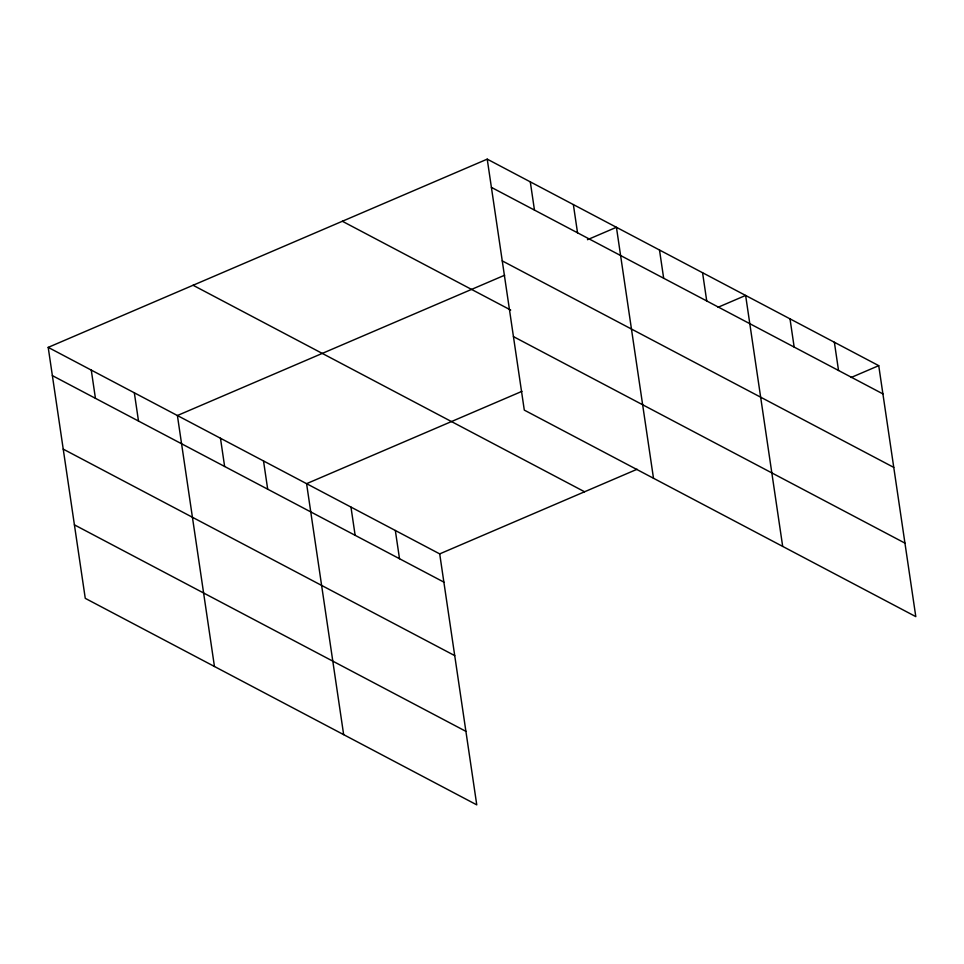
<?xml version="1.0" encoding="UTF-8"?>
<svg xmlns="http://www.w3.org/2000/svg" width="964" height="964" viewBox="0 0 964 964"><rect width="100%" height="100%" fill="white"/><g stroke="black" fill="none" stroke-linecap="round" stroke-linejoin="round"><path stroke-width="1.45" d="M48.2 347.377L439.704 553.89L476.758 804.856L85.266 598.343L48.2 347.377L487.23 159.144L878.734 365.657L915.8 616.623L524.296 410.11L487.23 159.144M504.666 275.21L177.4 415.52L214.454 666.498M587.462 239.711L616.43 227.287L653.496 478.264M521.97 391.336L306.588 483.675L343.654 734.64M718.035 307.275L745.63 295.442L782.684 546.407M439.704 553.89L637.108 469.251M851.14 377.49L878.734 365.657M491.411 187.377L882.904 393.89M502.256 260.882L893.761 467.395M342.353 221.262L510.703 310.059M513.438 336.605L904.943 543.118M193.077 285.26L584.582 491.773M52.369 375.611L443.874 582.123M63.226 449.116L454.731 655.628M74.409 524.85L465.913 731.351M834.366 342.244L838.535 370.489M789.998 318.843L794.167 347.076M702.563 272.728L706.733 300.961M659.496 250.001L663.666 278.247M573.363 204.573L577.532 232.806M530.296 181.859L534.466 210.092M395.336 530.477L399.506 558.722M350.968 507.076L355.138 535.309M263.521 460.961L267.691 489.194M220.467 438.246L224.636 466.48M134.333 392.806L138.503 421.039M91.267 370.092L95.436 398.325"/></g></svg>
